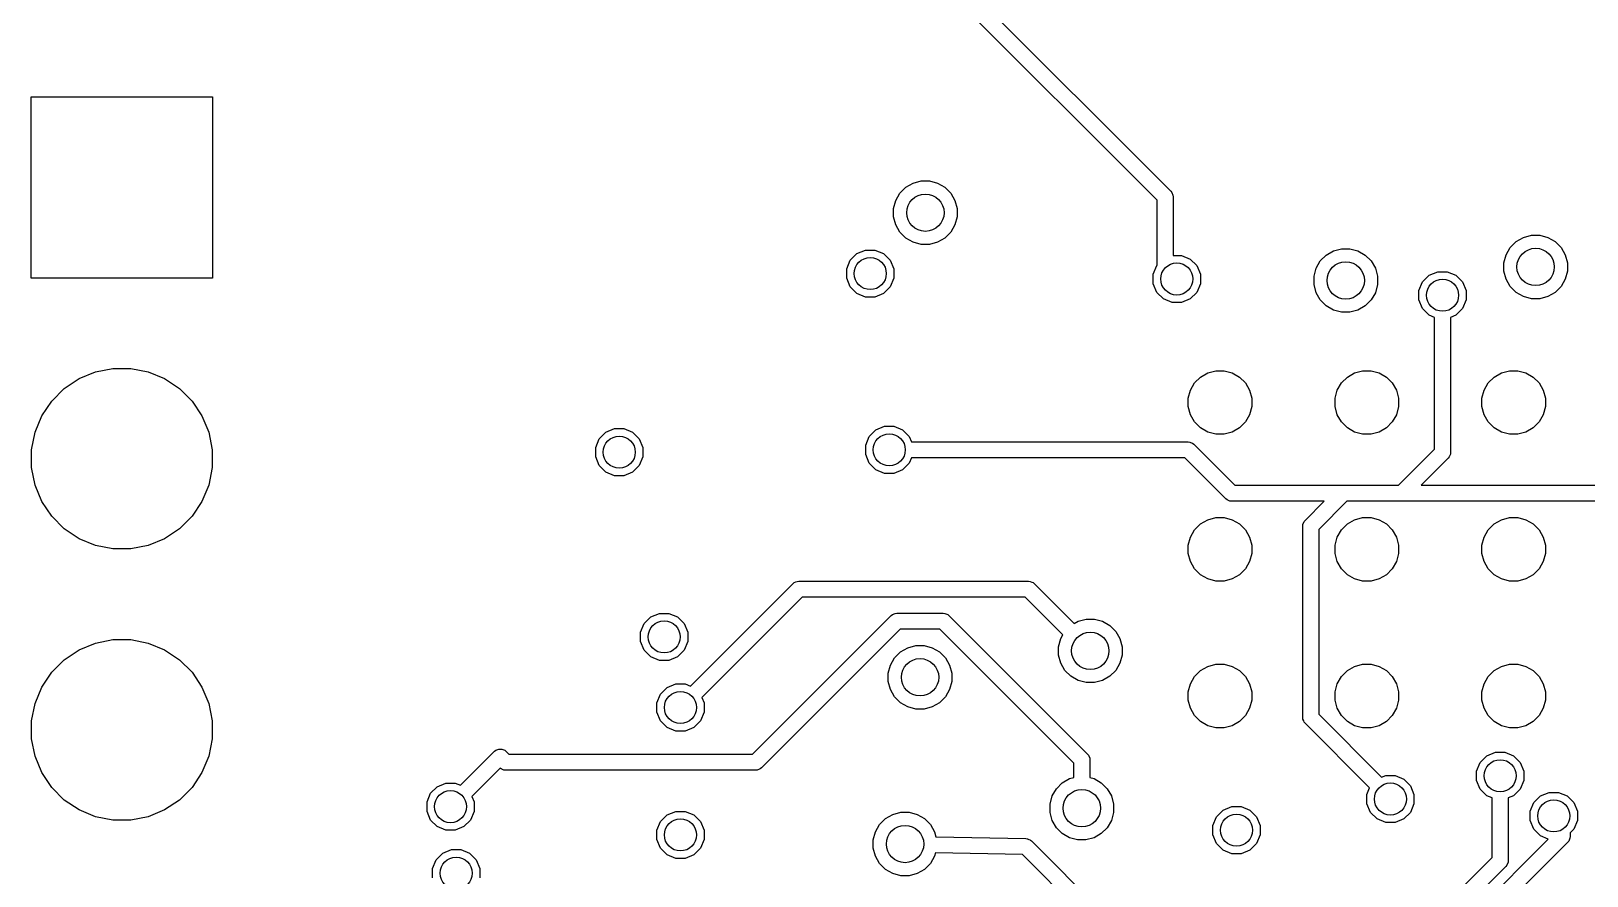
# Model space of a CAD drawing. Header units: inches. Extents: x 5.14 to 6.15, y -4.1 to -1.79.
# Drawn here: x 5.143 to 5.716, y -3.064 to -2.753 of the extents above; entities that cross this region are included whole.
import ezdxf

# ---------------------------------------------------------------- set-up
doc = ezdxf.new("R2010")
doc.units = ezdxf.units.IN
doc.header["$MEASUREMENT"] = 0
doc.layers.add('B.Cu', color=153, linetype='CONTINUOUS', true_color=0x4d7fc4)

msp = doc.modelspace()

# ---------------------------------------------------------------- linework, layer by layer
at = {"layer": 'B.Cu', "linetype": 'CONTINUOUS'}
for p, q in [((5.3071, -2.55592), (5.56279, -2.81161)), ((5.55775, -2.81492), (5.30292, -2.5601)), ((5.14259, -2.84372), (5.14259, -2.77679)), ((5.14259, -2.77679), (5.20952, -2.77679)), ((5.20952, -2.77679), (5.20952, -2.84372)), ((5.46293, -2.81236), (5.46511, -2.81018)), ((5.46511, -2.81018), (5.46779, -2.80864)), ((5.46779, -2.80864), (5.47076, -2.80784)), ((5.47076, -2.80784), (5.47385, -2.80784)), ((5.47385, -2.80784), (5.47682, -2.80864)), ((5.47682, -2.80864), (5.4795, -2.81018)), ((5.4795, -2.81018), (5.48168, -2.81236)), ((5.4606, -2.81801), (5.46139, -2.81503)), ((5.46139, -2.81503), (5.46293, -2.81236)), ((5.48168, -2.81236), (5.48322, -2.81503)), ((5.48322, -2.81503), (5.48402, -2.81801)), ((5.55775, -2.83897), (5.55775, -2.81492)), ((5.56279, -2.81161), (5.56316, -2.81206)), ((5.56316, -2.81206), (5.5636, -2.81312)), ((5.5636, -2.81312), (5.56365, -2.8137)), ((5.56365, -2.8137), (5.56365, -2.83531)), ((5.4606, -2.82109), (5.4606, -2.81801)), ((5.46139, -2.82407), (5.4606, -2.82109)), ((5.48402, -2.82109), (5.48322, -2.82407)), ((5.48402, -2.81801), (5.48402, -2.82109)), ((5.46293, -2.82674), (5.46139, -2.82407)), ((5.46511, -2.82892), (5.46293, -2.82674)), ((5.48168, -2.82674), (5.4795, -2.82892)), ((5.48322, -2.82407), (5.48168, -2.82674)), ((5.69279, -2.82864), (5.69576, -2.82784)), ((5.69576, -2.82784), (5.69885, -2.82784)), ((5.69885, -2.82784), (5.70182, -2.82864)), ((5.44708, -2.83463), (5.45027, -2.83331)), ((5.45027, -2.83331), (5.45373, -2.83331)), ((5.45373, -2.83331), (5.45692, -2.83463)), ((5.46779, -2.83046), (5.46511, -2.82892)), ((5.47076, -2.83126), (5.46779, -2.83046)), ((5.47385, -2.83126), (5.47076, -2.83126)), ((5.47682, -2.83046), (5.47385, -2.83126)), ((5.4795, -2.82892), (5.47682, -2.83046)), ((5.62012, -2.83518), (5.62279, -2.83364)), ((5.62279, -2.83364), (5.62576, -2.83284)), ((5.62576, -2.83284), (5.62885, -2.83284)), ((5.62885, -2.83284), (5.63182, -2.83364)), ((5.63182, -2.83364), (5.6345, -2.83518)), ((5.68639, -2.83503), (5.68793, -2.83236)), ((5.68793, -2.83236), (5.69011, -2.83018)), ((5.69011, -2.83018), (5.69279, -2.82864)), ((5.70182, -2.82864), (5.7045, -2.83018)), ((5.7045, -2.83018), (5.70668, -2.83236)), ((5.70668, -2.83236), (5.70822, -2.83503)), ((5.44331, -2.84027), (5.44463, -2.83708)), ((5.44463, -2.83708), (5.44708, -2.83463)), ((5.45692, -2.83463), (5.45937, -2.83708)), ((5.45937, -2.83708), (5.46069, -2.84027)), ((5.55631, -2.84227), (5.55763, -2.83908)), ((5.55763, -2.83908), (5.55775, -2.83897)), ((5.56365, -2.83531), (5.56673, -2.83531)), ((5.56673, -2.83531), (5.56992, -2.83663)), ((5.56992, -2.83663), (5.57237, -2.83908)), ((5.57237, -2.83908), (5.57369, -2.84227)), ((5.61639, -2.84003), (5.61793, -2.83736)), ((5.61793, -2.83736), (5.62012, -2.83518)), ((5.6345, -2.83518), (5.63668, -2.83736)), ((5.63668, -2.83736), (5.63822, -2.84003)), ((5.6856, -2.83801), (5.68639, -2.83503)), ((5.6856, -2.84109), (5.6856, -2.83801)), ((5.70822, -2.83503), (5.70902, -2.83801)), ((5.70902, -2.83801), (5.70902, -2.84109)), ((5.20952, -2.84372), (5.14259, -2.84372)), ((5.44331, -2.84373), (5.44331, -2.84027)), ((5.44463, -2.84692), (5.44331, -2.84373)), ((5.46069, -2.84373), (5.45937, -2.84692)), ((5.46069, -2.84027), (5.46069, -2.84373)), ((5.55631, -2.84573), (5.55631, -2.84227)), ((5.57369, -2.84227), (5.57369, -2.84573)), ((5.6156, -2.84301), (5.61639, -2.84003)), ((5.6156, -2.84609), (5.6156, -2.84301)), ((5.63822, -2.84003), (5.63902, -2.84301)), ((5.63902, -2.84301), (5.63902, -2.84609)), ((5.65431, -2.84827), (5.65563, -2.84508)), ((5.65563, -2.84508), (5.65808, -2.84263)), ((5.65808, -2.84263), (5.66127, -2.84131)), ((5.66127, -2.84131), (5.66473, -2.84131)), ((5.66473, -2.84131), (5.66792, -2.84263)), ((5.66792, -2.84263), (5.67037, -2.84508)), ((5.67037, -2.84508), (5.67169, -2.84827)), ((5.68639, -2.84407), (5.6856, -2.84109)), ((5.68793, -2.84674), (5.68639, -2.84407)), ((5.70822, -2.84407), (5.70668, -2.84674)), ((5.70902, -2.84109), (5.70822, -2.84407)), ((5.44708, -2.84937), (5.44463, -2.84692)), ((5.45027, -2.85069), (5.44708, -2.84937)), ((5.45373, -2.85069), (5.45027, -2.85069)), ((5.45692, -2.84937), (5.45373, -2.85069)), ((5.45937, -2.84692), (5.45692, -2.84937)), ((5.55763, -2.84892), (5.55631, -2.84573)), ((5.56008, -2.85137), (5.55763, -2.84892)), ((5.57237, -2.84892), (5.56992, -2.85137)), ((5.57369, -2.84573), (5.57237, -2.84892)), ((5.61639, -2.84907), (5.6156, -2.84609)), ((5.61793, -2.85174), (5.61639, -2.84907)), ((5.63822, -2.84907), (5.63668, -2.85174)), ((5.63902, -2.84609), (5.63822, -2.84907)), ((5.65431, -2.85173), (5.65431, -2.84827)), ((5.67169, -2.84827), (5.67169, -2.85173)), ((5.69011, -2.84892), (5.68793, -2.84674)), ((5.69279, -2.85046), (5.69011, -2.84892)), ((5.69576, -2.85126), (5.69279, -2.85046)), ((5.70182, -2.85046), (5.69885, -2.85126)), ((5.7045, -2.84892), (5.70182, -2.85046)), ((5.70668, -2.84674), (5.7045, -2.84892)), ((5.56327, -2.85269), (5.56008, -2.85137)), ((5.56673, -2.85269), (5.56327, -2.85269)), ((5.56992, -2.85137), (5.56673, -2.85269)), ((5.62012, -2.85392), (5.61793, -2.85174)), ((5.62279, -2.85546), (5.62012, -2.85392)), ((5.62576, -2.85626), (5.62279, -2.85546)), ((5.62885, -2.85626), (5.62576, -2.85626)), ((5.63182, -2.85546), (5.62885, -2.85626)), ((5.6345, -2.85392), (5.63182, -2.85546)), ((5.63668, -2.85174), (5.6345, -2.85392)), ((5.65563, -2.85492), (5.65431, -2.85173)), ((5.65808, -2.85737), (5.65563, -2.85492)), ((5.67037, -2.85492), (5.66792, -2.85737)), ((5.67169, -2.85173), (5.67037, -2.85492)), ((5.69885, -2.85126), (5.69576, -2.85126)), ((5.66005, -2.85818), (5.65808, -2.85737)), ((5.66005, -2.90678), (5.66005, -2.85818)), ((5.66792, -2.85737), (5.66595, -2.85818)), ((5.66595, -2.85818), (5.66595, -2.908)), ((5.16028, -2.88075), (5.16634, -2.87824)), ((5.16634, -2.87824), (5.17278, -2.87696)), ((5.17278, -2.87696), (5.17934, -2.87696)), ((5.17934, -2.87696), (5.18577, -2.87824)), ((5.18577, -2.87824), (5.19183, -2.88075)), ((5.57376, -2.88017), (5.57643, -2.87862)), ((5.57643, -2.87862), (5.57941, -2.87783)), ((5.57941, -2.87783), (5.58249, -2.87783)), ((5.58249, -2.87783), (5.58547, -2.87862)), ((5.58547, -2.87862), (5.58814, -2.88017)), ((5.62789, -2.88017), (5.63056, -2.87862)), ((5.63056, -2.87862), (5.63354, -2.87783)), ((5.63354, -2.87783), (5.63663, -2.87783)), ((5.63663, -2.87783), (5.6396, -2.87862)), ((5.6396, -2.87862), (5.64227, -2.88017)), ((5.68203, -2.88017), (5.6847, -2.87862)), ((5.6847, -2.87862), (5.68768, -2.87783)), ((5.68768, -2.87783), (5.69076, -2.87783)), ((5.69076, -2.87783), (5.69374, -2.87862)), ((5.69374, -2.87862), (5.69641, -2.88017)), ((5.15019, -2.88903), (5.15483, -2.88439)), ((5.15483, -2.88439), (5.16028, -2.88075)), ((5.19183, -2.88075), (5.19729, -2.88439)), ((5.19729, -2.88439), (5.20193, -2.88903)), ((5.56924, -2.88799), (5.57004, -2.88502)), ((5.57004, -2.88502), (5.57158, -2.88235)), ((5.57158, -2.88235), (5.57376, -2.88017)), ((5.58814, -2.88017), (5.59032, -2.88235)), ((5.59032, -2.88235), (5.59186, -2.88502)), ((5.59186, -2.88502), (5.59266, -2.88799)), ((5.62337, -2.88799), (5.62417, -2.88502)), ((5.62417, -2.88502), (5.62571, -2.88235)), ((5.62571, -2.88235), (5.62789, -2.88017)), ((5.64227, -2.88017), (5.64445, -2.88235)), ((5.64445, -2.88235), (5.646, -2.88502)), ((5.646, -2.88502), (5.64679, -2.88799)), ((5.67751, -2.88799), (5.67831, -2.88502)), ((5.67831, -2.88502), (5.67985, -2.88235)), ((5.67985, -2.88235), (5.68203, -2.88017)), ((5.69641, -2.88017), (5.69859, -2.88235)), ((5.69859, -2.88235), (5.70013, -2.88502)), ((5.70013, -2.88502), (5.70093, -2.88799)), ((5.14655, -2.89448), (5.15019, -2.88903)), ((5.20193, -2.88903), (5.20557, -2.89448)), ((5.56924, -2.89108), (5.56924, -2.88799)), ((5.59266, -2.88799), (5.59266, -2.89108)), ((5.62337, -2.89108), (5.62337, -2.88799)), ((5.64679, -2.88799), (5.64679, -2.89108)), ((5.67751, -2.89108), (5.67751, -2.88799)), ((5.70093, -2.88799), (5.70093, -2.89108)), ((5.14404, -2.90054), (5.14655, -2.89448)), ((5.20557, -2.89448), (5.20808, -2.90054)), ((5.57004, -2.89406), (5.56924, -2.89108)), ((5.57158, -2.89673), (5.57004, -2.89406)), ((5.57376, -2.89891), (5.57158, -2.89673)), ((5.59032, -2.89673), (5.58814, -2.89891)), ((5.59186, -2.89406), (5.59032, -2.89673)), ((5.59266, -2.89108), (5.59186, -2.89406)), ((5.62417, -2.89406), (5.62337, -2.89108)), ((5.62571, -2.89673), (5.62417, -2.89406)), ((5.62789, -2.89891), (5.62571, -2.89673)), ((5.64445, -2.89673), (5.64227, -2.89891)), ((5.646, -2.89406), (5.64445, -2.89673)), ((5.64679, -2.89108), (5.646, -2.89406)), ((5.67831, -2.89406), (5.67751, -2.89108)), ((5.67985, -2.89673), (5.67831, -2.89406)), ((5.68203, -2.89891), (5.67985, -2.89673)), ((5.69859, -2.89673), (5.69641, -2.89891)), ((5.70013, -2.89406), (5.69859, -2.89673)), ((5.70093, -2.89108), (5.70013, -2.89406)), ((5.14276, -2.90698), (5.14404, -2.90054)), ((5.20808, -2.90054), (5.20936, -2.90698)), ((5.35208, -2.90295), (5.35453, -2.90051)), ((5.35453, -2.90051), (5.35772, -2.89919)), ((5.35772, -2.89919), (5.36118, -2.89919)), ((5.36118, -2.89919), (5.36437, -2.90051)), ((5.36437, -2.90051), (5.36681, -2.90295)), ((5.45031, -2.90529), (5.45163, -2.9021)), ((5.45163, -2.9021), (5.45408, -2.89965)), ((5.45408, -2.89965), (5.45727, -2.89833)), ((5.45727, -2.89833), (5.46073, -2.89833)), ((5.46073, -2.89833), (5.46392, -2.89965)), ((5.46392, -2.89965), (5.46637, -2.9021)), ((5.46637, -2.9021), (5.46718, -2.90407)), ((5.57643, -2.90045), (5.57376, -2.89891)), ((5.57941, -2.90125), (5.57643, -2.90045)), ((5.58249, -2.90125), (5.57941, -2.90125)), ((5.58547, -2.90045), (5.58249, -2.90125)), ((5.58814, -2.89891), (5.58547, -2.90045)), ((5.63056, -2.90045), (5.62789, -2.89891)), ((5.63354, -2.90125), (5.63056, -2.90045)), ((5.63663, -2.90125), (5.63354, -2.90125)), ((5.6396, -2.90045), (5.63663, -2.90125)), ((5.64227, -2.89891), (5.6396, -2.90045)), ((5.6847, -2.90045), (5.68203, -2.89891)), ((5.68768, -2.90125), (5.6847, -2.90045)), ((5.69076, -2.90125), (5.68768, -2.90125)), ((5.69374, -2.90045), (5.69076, -2.90125)), ((5.69641, -2.89891), (5.69374, -2.90045)), ((5.14276, -2.91354), (5.14276, -2.90698)), ((5.20936, -2.90698), (5.20936, -2.91354)), ((5.35076, -2.90615), (5.35208, -2.90295)), ((5.35076, -2.9096), (5.35076, -2.90615)), ((5.36681, -2.90295), (5.36814, -2.90615)), ((5.36814, -2.90615), (5.36814, -2.9096)), ((5.45031, -2.90875), (5.45031, -2.90529)), ((5.46718, -2.90407), (5.5692, -2.90407)), ((5.5692, -2.90407), (5.56978, -2.90412)), ((5.56978, -2.90412), (5.57072, -2.90451)), ((5.57072, -2.90451), (5.57084, -2.90456)), ((5.57084, -2.90456), (5.57129, -2.90493)), ((5.57129, -2.90493), (5.58641, -2.92005)), ((5.64678, -2.92005), (5.66005, -2.90678)), ((5.66595, -2.908), (5.6659, -2.90858)), ((5.14404, -2.91997), (5.14276, -2.91354)), ((5.20936, -2.91354), (5.20808, -2.91997)), ((5.35208, -2.9128), (5.35076, -2.9096)), ((5.35453, -2.91524), (5.35208, -2.9128)), ((5.36681, -2.9128), (5.36437, -2.91524)), ((5.36814, -2.9096), (5.36681, -2.9128)), ((5.45163, -2.91194), (5.45031, -2.90875)), ((5.45408, -2.91439), (5.45163, -2.91194)), ((5.46637, -2.91194), (5.46392, -2.91439)), ((5.46718, -2.90997), (5.46637, -2.91194)), ((5.56798, -2.90997), (5.46718, -2.90997)), ((5.5831, -2.92509), (5.56798, -2.90997)), ((5.66509, -2.91009), (5.65513, -2.92005)), ((5.66546, -2.90964), (5.66509, -2.91009)), ((5.6659, -2.90858), (5.66546, -2.90964)), ((5.35772, -2.91656), (5.35453, -2.91524)), ((5.36118, -2.91656), (5.35772, -2.91656)), ((5.36437, -2.91524), (5.36118, -2.91656)), ((5.45727, -2.91571), (5.45408, -2.91439)), ((5.46073, -2.91571), (5.45727, -2.91571)), ((5.46392, -2.91439), (5.46073, -2.91571)), ((5.14655, -2.92603), (5.14404, -2.91997)), ((5.20808, -2.91997), (5.20557, -2.92603)), ((5.58354, -2.92546), (5.5831, -2.92509)), ((5.58641, -2.92005), (5.62652, -2.92005)), ((5.62652, -2.92005), (5.64678, -2.92005)), ((5.65513, -2.92005), (5.737, -2.92005)), ((5.15019, -2.93149), (5.14655, -2.92603)), ((5.20557, -2.92603), (5.20193, -2.93149)), ((5.58461, -2.9259), (5.58354, -2.92546)), ((5.58518, -2.92595), (5.58461, -2.9259)), ((5.61939, -2.92595), (5.58518, -2.92595)), ((5.61233, -2.93302), (5.61939, -2.92595)), ((5.62775, -2.92595), (5.61737, -2.93633)), ((5.648, -2.92595), (5.62775, -2.92595)), ((5.73344, -2.92595), (5.648, -2.92595)), ((5.15483, -2.93613), (5.15019, -2.93149)), ((5.16028, -2.93977), (5.15483, -2.93613)), ((5.19729, -2.93613), (5.19183, -2.93977)), ((5.20193, -2.93149), (5.19729, -2.93613)), ((5.57004, -2.93915), (5.57158, -2.93648)), ((5.57158, -2.93648), (5.57376, -2.9343)), ((5.57376, -2.9343), (5.57643, -2.93276)), ((5.57643, -2.93276), (5.57941, -2.93196)), ((5.57941, -2.93196), (5.58249, -2.93196)), ((5.58249, -2.93196), (5.58547, -2.93276)), ((5.58547, -2.93276), (5.58814, -2.9343)), ((5.58814, -2.9343), (5.59032, -2.93648)), ((5.59032, -2.93648), (5.59186, -2.93915)), ((5.61146, -2.93511), (5.61152, -2.93453)), ((5.61146, -3.00575), (5.61146, -2.93511)), ((5.61152, -2.93453), (5.61196, -2.93347)), ((5.61196, -2.93347), (5.61233, -2.93302)), ((5.61737, -2.93633), (5.61737, -3.00453)), ((5.62417, -2.93915), (5.62571, -2.93648)), ((5.62571, -2.93648), (5.62789, -2.9343)), ((5.62789, -2.9343), (5.63056, -2.93276)), ((5.63056, -2.93276), (5.63354, -2.93196)), ((5.63354, -2.93196), (5.63663, -2.93196)), ((5.63663, -2.93196), (5.6396, -2.93276)), ((5.6396, -2.93276), (5.64227, -2.9343)), ((5.64227, -2.9343), (5.64445, -2.93648)), ((5.64445, -2.93648), (5.646, -2.93915)), ((5.67831, -2.93915), (5.67985, -2.93648)), ((5.67985, -2.93648), (5.68203, -2.9343)), ((5.68203, -2.9343), (5.6847, -2.93276)), ((5.6847, -2.93276), (5.68768, -2.93196)), ((5.68768, -2.93196), (5.69076, -2.93196)), ((5.69076, -2.93196), (5.69374, -2.93276)), ((5.69374, -2.93276), (5.69641, -2.9343)), ((5.69641, -2.9343), (5.69859, -2.93648)), ((5.69859, -2.93648), (5.70013, -2.93915)), ((5.16634, -2.94228), (5.16028, -2.93977)), ((5.17278, -2.94356), (5.16634, -2.94228)), ((5.18577, -2.94228), (5.17934, -2.94356)), ((5.19183, -2.93977), (5.18577, -2.94228)), ((5.56924, -2.94213), (5.57004, -2.93915)), ((5.56924, -2.94521), (5.56924, -2.94213)), ((5.59186, -2.93915), (5.59266, -2.94213)), ((5.59266, -2.94213), (5.59266, -2.94521)), ((5.62337, -2.94213), (5.62417, -2.93915)), ((5.62337, -2.94521), (5.62337, -2.94213)), ((5.646, -2.93915), (5.64679, -2.94213)), ((5.64679, -2.94213), (5.64679, -2.94521)), ((5.67751, -2.94213), (5.67831, -2.93915)), ((5.67751, -2.94521), (5.67751, -2.94213)), ((5.70013, -2.93915), (5.70093, -2.94213)), ((5.70093, -2.94213), (5.70093, -2.94521)), ((5.17934, -2.94356), (5.17278, -2.94356)), ((5.57004, -2.94819), (5.56924, -2.94521)), ((5.57158, -2.95086), (5.57004, -2.94819)), ((5.59186, -2.94819), (5.59032, -2.95086)), ((5.59266, -2.94521), (5.59186, -2.94819)), ((5.62417, -2.94819), (5.62337, -2.94521)), ((5.62571, -2.95086), (5.62417, -2.94819)), ((5.646, -2.94819), (5.64445, -2.95086)), ((5.64679, -2.94521), (5.646, -2.94819)), ((5.67831, -2.94819), (5.67751, -2.94521)), ((5.67985, -2.95086), (5.67831, -2.94819)), ((5.70013, -2.94819), (5.69859, -2.95086)), ((5.70093, -2.94521), (5.70013, -2.94819)), ((5.57376, -2.95304), (5.57158, -2.95086)), ((5.57643, -2.95458), (5.57376, -2.95304)), ((5.58814, -2.95304), (5.58547, -2.95458)), ((5.59032, -2.95086), (5.58814, -2.95304)), ((5.62789, -2.95304), (5.62571, -2.95086)), ((5.63056, -2.95458), (5.62789, -2.95304)), ((5.64227, -2.95304), (5.6396, -2.95458)), ((5.64445, -2.95086), (5.64227, -2.95304)), ((5.68203, -2.95304), (5.67985, -2.95086)), ((5.6847, -2.95458), (5.68203, -2.95304)), ((5.69641, -2.95304), (5.69374, -2.95458)), ((5.69859, -2.95086), (5.69641, -2.95304)), ((5.3857, -2.99413), (5.42352, -2.9563)), ((5.42352, -2.9563), (5.42397, -2.95593)), ((5.42397, -2.95593), (5.42459, -2.95567)), ((5.42459, -2.95567), (5.42504, -2.95549)), ((5.42504, -2.95549), (5.42561, -2.95544)), ((5.42561, -2.95544), (5.51037, -2.95544)), ((5.51037, -2.95544), (5.51095, -2.95549)), ((5.51095, -2.95549), (5.5116, -2.95576)), ((5.5116, -2.95576), (5.51201, -2.95593)), ((5.51201, -2.95593), (5.51246, -2.9563)), ((5.51246, -2.9563), (5.52719, -2.97103)), ((5.57941, -2.95538), (5.57643, -2.95458)), ((5.58249, -2.95538), (5.57941, -2.95538)), ((5.58547, -2.95458), (5.58249, -2.95538)), ((5.63354, -2.95538), (5.63056, -2.95458)), ((5.63663, -2.95538), (5.63354, -2.95538)), ((5.6396, -2.95458), (5.63663, -2.95538)), ((5.68768, -2.95538), (5.6847, -2.95458)), ((5.69076, -2.95538), (5.68768, -2.95538)), ((5.69374, -2.95458), (5.69076, -2.95538)), ((5.42683, -2.96134), (5.38987, -2.9983)), ((5.50915, -2.96134), (5.42683, -2.96134)), ((5.52301, -2.9752), (5.50915, -2.96134)), ((5.36731, -2.97427), (5.36863, -2.97108)), ((5.36863, -2.97108), (5.37108, -2.96863)), ((5.37108, -2.96863), (5.37427, -2.96731)), ((5.37427, -2.96731), (5.37773, -2.96731)), ((5.37773, -2.96731), (5.38092, -2.96863)), ((5.38092, -2.96863), (5.38337, -2.97108)), ((5.38337, -2.97108), (5.38469, -2.97427)), ((5.40856, -3.01925), (5.45969, -2.96811)), ((5.45969, -2.96811), (5.46014, -2.96774)), ((5.46014, -2.96774), (5.4612, -2.9673)), ((5.4612, -2.9673), (5.46178, -2.96725)), ((5.46178, -2.96725), (5.4789, -2.96725)), ((5.4789, -2.96725), (5.47948, -2.9673)), ((5.47948, -2.9673), (5.48054, -2.96774)), ((5.48054, -2.96774), (5.48099, -2.96811)), ((5.48099, -2.96811), (5.53208, -3.0192)), ((5.52719, -2.97103), (5.52859, -2.97022)), ((5.52859, -2.97022), (5.53157, -2.96942)), ((5.53157, -2.96942), (5.53466, -2.96942)), ((5.53466, -2.96942), (5.53763, -2.97022)), ((5.53763, -2.97022), (5.5403, -2.97176)), ((5.16634, -2.97824), (5.17278, -2.97696)), ((5.17278, -2.97696), (5.17934, -2.97696)), ((5.17934, -2.97696), (5.18577, -2.97824)), ((5.36731, -2.97773), (5.36731, -2.97427)), ((5.38469, -2.97427), (5.38469, -2.97773)), ((5.463, -2.97315), (5.41187, -3.02429)), ((5.47768, -2.97315), (5.463, -2.97315)), ((5.52704, -3.02251), (5.47768, -2.97315)), ((5.5214, -2.97959), (5.5222, -2.97661)), ((5.5222, -2.97661), (5.52301, -2.9752)), ((5.5403, -2.97176), (5.54248, -2.97394)), ((5.54248, -2.97394), (5.54403, -2.97661)), ((5.54403, -2.97661), (5.54482, -2.97959)), ((5.15483, -2.98439), (5.16028, -2.98075)), ((5.16028, -2.98075), (5.16634, -2.97824)), ((5.18577, -2.97824), (5.19183, -2.98075)), ((5.19183, -2.98075), (5.19729, -2.98439)), ((5.36863, -2.98092), (5.36731, -2.97773)), ((5.37108, -2.98337), (5.36863, -2.98092)), ((5.38337, -2.98092), (5.38092, -2.98337)), ((5.38469, -2.97773), (5.38337, -2.98092)), ((5.46097, -2.98368), (5.46315, -2.9815)), ((5.46315, -2.9815), (5.46582, -2.97996)), ((5.46582, -2.97996), (5.4688, -2.97916)), ((5.4688, -2.97916), (5.47188, -2.97916)), ((5.47188, -2.97916), (5.47486, -2.97996)), ((5.47486, -2.97996), (5.47753, -2.9815)), ((5.47753, -2.9815), (5.47971, -2.98368)), ((5.5214, -2.98267), (5.5214, -2.97959)), ((5.5222, -2.98565), (5.5214, -2.98267)), ((5.54482, -2.98267), (5.54403, -2.98565)), ((5.54482, -2.97959), (5.54482, -2.98267)), ((5.15019, -2.98903), (5.15483, -2.98439)), ((5.19729, -2.98439), (5.20193, -2.98903)), ((5.37427, -2.98469), (5.37108, -2.98337)), ((5.37773, -2.98469), (5.37427, -2.98469)), ((5.38092, -2.98337), (5.37773, -2.98469)), ((5.45863, -2.98933), (5.45943, -2.98635)), ((5.45943, -2.98635), (5.46097, -2.98368)), ((5.47971, -2.98368), (5.48125, -2.98635)), ((5.48125, -2.98635), (5.48205, -2.98933)), ((5.52374, -2.98832), (5.5222, -2.98565)), ((5.52592, -2.9905), (5.52374, -2.98832)), ((5.54248, -2.98832), (5.5403, -2.9905)), ((5.54403, -2.98565), (5.54248, -2.98832)), ((5.57158, -2.99061), (5.57376, -2.98843)), ((5.57376, -2.98843), (5.57643, -2.98689)), ((5.57643, -2.98689), (5.57941, -2.98609)), ((5.57941, -2.98609), (5.58249, -2.98609)), ((5.58249, -2.98609), (5.58547, -2.98689)), ((5.58547, -2.98689), (5.58814, -2.98843)), ((5.58814, -2.98843), (5.59032, -2.99061)), ((5.62571, -2.99061), (5.62789, -2.98843)), ((5.62789, -2.98843), (5.63056, -2.98689)), ((5.63056, -2.98689), (5.63354, -2.98609)), ((5.63354, -2.98609), (5.63663, -2.98609)), ((5.63663, -2.98609), (5.6396, -2.98689)), ((5.6396, -2.98689), (5.64227, -2.98843)), ((5.64227, -2.98843), (5.64445, -2.99061)), ((5.67985, -2.99061), (5.68203, -2.98843)), ((5.68203, -2.98843), (5.6847, -2.98689)), ((5.6847, -2.98689), (5.68768, -2.98609)), ((5.68768, -2.98609), (5.69076, -2.98609)), ((5.69076, -2.98609), (5.69374, -2.98689)), ((5.69374, -2.98689), (5.69641, -2.98843)), ((5.69641, -2.98843), (5.69859, -2.99061)), ((5.14655, -2.99448), (5.15019, -2.98903)), ((5.20193, -2.98903), (5.20557, -2.99448)), ((5.37708, -2.99463), (5.38027, -2.99331)), ((5.38027, -2.99331), (5.38373, -2.99331)), ((5.38373, -2.99331), (5.3857, -2.99413)), ((5.45863, -2.99241), (5.45863, -2.98933)), ((5.45943, -2.99539), (5.45863, -2.99241)), ((5.48205, -2.99241), (5.48125, -2.99539)), ((5.48205, -2.98933), (5.48205, -2.99241)), ((5.52859, -2.99204), (5.52592, -2.9905)), ((5.53157, -2.99284), (5.52859, -2.99204)), ((5.53466, -2.99284), (5.53157, -2.99284)), ((5.53763, -2.99204), (5.53466, -2.99284)), ((5.5403, -2.9905), (5.53763, -2.99204)), ((5.56924, -2.99626), (5.57004, -2.99328)), ((5.57004, -2.99328), (5.57158, -2.99061)), ((5.59032, -2.99061), (5.59186, -2.99328)), ((5.59186, -2.99328), (5.59266, -2.99626)), ((5.62337, -2.99626), (5.62417, -2.99328)), ((5.62417, -2.99328), (5.62571, -2.99061)), ((5.64445, -2.99061), (5.646, -2.99328)), ((5.646, -2.99328), (5.64679, -2.99626)), ((5.67751, -2.99626), (5.67831, -2.99328)), ((5.67831, -2.99328), (5.67985, -2.99061)), ((5.69859, -2.99061), (5.70013, -2.99328)), ((5.70013, -2.99328), (5.70093, -2.99626)), ((5.14404, -3.00054), (5.14655, -2.99448)), ((5.20557, -2.99448), (5.20808, -3.00054)), ((5.37331, -3.00027), (5.37463, -2.99708)), ((5.37463, -2.99708), (5.37708, -2.99463)), ((5.38987, -2.9983), (5.39069, -3.00027)), ((5.46097, -2.99806), (5.45943, -2.99539)), ((5.46315, -3.00024), (5.46097, -2.99806)), ((5.47971, -2.99806), (5.47753, -3.00024)), ((5.48125, -2.99539), (5.47971, -2.99806)), ((5.56924, -2.99934), (5.56924, -2.99626)), ((5.57004, -3.00232), (5.56924, -2.99934)), ((5.59266, -2.99934), (5.59186, -3.00232)), ((5.59266, -2.99626), (5.59266, -2.99934)), ((5.62337, -2.99934), (5.62337, -2.99626)), ((5.62417, -3.00232), (5.62337, -2.99934)), ((5.64679, -2.99934), (5.646, -3.00232)), ((5.64679, -2.99626), (5.64679, -2.99934)), ((5.67751, -2.99934), (5.67751, -2.99626)), ((5.67831, -3.00232), (5.67751, -2.99934)), ((5.70093, -2.99934), (5.70013, -3.00232)), ((5.70093, -2.99626), (5.70093, -2.99934)), ((5.14276, -3.00698), (5.14404, -3.00054)), ((5.20808, -3.00054), (5.20936, -3.00698)), ((5.37331, -3.00373), (5.37331, -3.00027)), ((5.37463, -3.00692), (5.37331, -3.00373)), ((5.39069, -3.00373), (5.38937, -3.00692)), ((5.39069, -3.00027), (5.39069, -3.00373)), ((5.46582, -3.00178), (5.46315, -3.00024)), ((5.4688, -3.00258), (5.46582, -3.00178)), ((5.47188, -3.00258), (5.4688, -3.00258)), ((5.47486, -3.00178), (5.47188, -3.00258)), ((5.47753, -3.00024), (5.47486, -3.00178)), ((5.57158, -3.00499), (5.57004, -3.00232)), ((5.57376, -3.00717), (5.57158, -3.00499)), ((5.59032, -3.00499), (5.58814, -3.00717)), ((5.59186, -3.00232), (5.59032, -3.00499)), ((5.61737, -3.00453), (5.64053, -3.0277)), ((5.62571, -3.00499), (5.62417, -3.00232)), ((5.62789, -3.00717), (5.62571, -3.00499)), ((5.64445, -3.00499), (5.64227, -3.00717)), ((5.646, -3.00232), (5.64445, -3.00499)), ((5.67985, -3.00499), (5.67831, -3.00232)), ((5.68203, -3.00717), (5.67985, -3.00499)), ((5.69859, -3.00499), (5.69641, -3.00717)), ((5.70013, -3.00232), (5.69859, -3.00499)), ((5.14276, -3.01354), (5.14276, -3.00698)), ((5.20936, -3.00698), (5.20936, -3.01354)), ((5.37708, -3.00937), (5.37463, -3.00692)), ((5.38027, -3.01069), (5.37708, -3.00937)), ((5.38373, -3.01069), (5.38027, -3.01069)), ((5.38692, -3.00937), (5.38373, -3.01069)), ((5.38937, -3.00692), (5.38692, -3.00937)), ((5.57643, -3.00872), (5.57376, -3.00717)), ((5.57941, -3.00951), (5.57643, -3.00872)), ((5.58249, -3.00951), (5.57941, -3.00951)), ((5.58547, -3.00872), (5.58249, -3.00951)), ((5.58814, -3.00717), (5.58547, -3.00872)), ((5.61152, -3.00633), (5.61146, -3.00575)), ((5.61179, -3.00698), (5.61152, -3.00633)), ((5.61196, -3.00739), (5.61179, -3.00698)), ((5.61233, -3.00784), (5.61196, -3.00739)), ((5.63608, -3.0316), (5.61233, -3.00784)), ((5.63056, -3.00872), (5.62789, -3.00717)), ((5.63354, -3.00951), (5.63056, -3.00872)), ((5.63663, -3.00951), (5.63354, -3.00951)), ((5.6396, -3.00872), (5.63663, -3.00951)), ((5.64227, -3.00717), (5.6396, -3.00872)), ((5.6847, -3.00872), (5.68203, -3.00717)), ((5.68768, -3.00951), (5.6847, -3.00872)), ((5.69076, -3.00951), (5.68768, -3.00951)), ((5.69374, -3.00872), (5.69076, -3.00951)), ((5.69641, -3.00717), (5.69374, -3.00872)), ((5.14404, -3.01997), (5.14276, -3.01354)), ((5.20936, -3.01354), (5.20808, -3.01997)), ((5.14655, -3.02603), (5.14404, -3.01997)), ((5.20808, -3.01997), (5.20557, -3.02603)), ((5.30094, -3.03071), (5.31349, -3.01816)), ((5.31349, -3.01816), (5.31393, -3.0178)), ((5.31393, -3.0178), (5.315, -3.01736)), ((5.315, -3.01736), (5.31615, -3.01736)), ((5.31615, -3.01736), (5.31722, -3.0178)), ((5.31722, -3.0178), (5.31766, -3.01816)), ((5.31766, -3.01816), (5.31874, -3.01925)), ((5.31874, -3.01925), (5.40856, -3.01925)), ((5.52704, -3.02782), (5.52704, -3.02251)), ((5.53208, -3.0192), (5.53245, -3.01965)), ((5.53245, -3.01965), (5.53289, -3.02072)), ((5.53289, -3.02072), (5.53295, -3.02129)), ((5.53295, -3.02129), (5.53295, -3.02782)), ((5.67556, -3.02544), (5.67689, -3.02224)), ((5.67689, -3.02224), (5.67933, -3.0198)), ((5.67933, -3.0198), (5.68252, -3.01848)), ((5.68252, -3.01848), (5.68598, -3.01848)), ((5.68598, -3.01848), (5.68917, -3.0198)), ((5.68917, -3.0198), (5.69162, -3.02224)), ((5.69162, -3.02224), (5.69294, -3.02544)), ((5.15019, -3.03149), (5.14655, -3.02603)), ((5.20557, -3.02603), (5.20193, -3.03149)), ((5.31559, -3.02441), (5.30512, -3.03489)), ((5.31588, -3.02465), (5.31559, -3.02441)), ((5.31663, -3.02496), (5.31588, -3.02465)), ((5.31694, -3.02509), (5.31663, -3.02496)), ((5.31752, -3.02515), (5.31694, -3.02509)), ((5.40978, -3.02515), (5.31752, -3.02515)), ((5.41035, -3.02509), (5.40978, -3.02515)), ((5.41142, -3.02465), (5.41035, -3.02509)), ((5.41187, -3.02429), (5.41142, -3.02465)), ((5.5228, -3.02978), (5.52547, -3.02824)), ((5.52547, -3.02824), (5.52704, -3.02782)), ((5.53295, -3.02782), (5.53451, -3.02824)), ((5.53451, -3.02824), (5.53718, -3.02978)), ((5.64053, -3.0277), (5.64204, -3.02708)), ((5.64204, -3.02708), (5.64549, -3.02708)), ((5.64549, -3.02708), (5.64869, -3.0284)), ((5.64869, -3.0284), (5.65113, -3.03084)), ((5.67556, -3.02889), (5.67556, -3.02544)), ((5.69294, -3.02544), (5.69294, -3.02889)), ((5.15483, -3.03613), (5.15019, -3.03149)), ((5.20193, -3.03149), (5.19729, -3.03613)), ((5.28856, -3.03685), (5.28988, -3.03366)), ((5.28988, -3.03366), (5.29232, -3.03122)), ((5.29232, -3.03122), (5.29552, -3.02989)), ((5.29552, -3.02989), (5.29897, -3.02989)), ((5.29897, -3.02989), (5.30094, -3.03071)), ((5.51908, -3.03463), (5.52062, -3.03196)), ((5.52062, -3.03196), (5.5228, -3.02978)), ((5.53718, -3.02978), (5.53936, -3.03196)), ((5.53936, -3.03196), (5.5409, -3.03463)), ((5.63508, -3.03404), (5.63608, -3.0316)), ((5.63508, -3.03749), (5.63508, -3.03404)), ((5.65113, -3.03084), (5.65245, -3.03404)), ((5.65245, -3.03404), (5.65245, -3.03749)), ((5.67689, -3.03209), (5.67556, -3.02889)), ((5.67933, -3.03453), (5.67689, -3.03209)), ((5.69162, -3.03209), (5.68917, -3.03453)), ((5.69294, -3.02889), (5.69162, -3.03209)), ((5.69908, -3.03463), (5.70227, -3.03331)), ((5.70227, -3.03331), (5.70573, -3.03331)), ((5.70573, -3.03331), (5.70892, -3.03463)), ((5.16028, -3.03977), (5.15483, -3.03613)), ((5.16634, -3.04228), (5.16028, -3.03977)), ((5.19183, -3.03977), (5.18577, -3.04228)), ((5.19729, -3.03613), (5.19183, -3.03977)), ((5.28856, -3.04031), (5.28856, -3.03685)), ((5.30512, -3.03489), (5.30593, -3.03685)), ((5.30593, -3.03685), (5.30593, -3.04031)), ((5.51828, -3.03761), (5.51908, -3.03463)), ((5.51828, -3.04069), (5.51828, -3.03761)), ((5.5409, -3.03463), (5.5417, -3.03761)), ((5.5417, -3.03761), (5.5417, -3.04069)), ((5.57964, -3.04232), (5.58209, -3.03988)), ((5.58209, -3.03988), (5.58528, -3.03856)), ((5.58528, -3.03856), (5.58874, -3.03856)), ((5.58874, -3.03856), (5.59193, -3.03988)), ((5.59193, -3.03988), (5.59437, -3.04232)), ((5.6364, -3.04069), (5.63508, -3.03749)), ((5.65245, -3.03749), (5.65113, -3.04069)), ((5.6813, -3.03535), (5.67933, -3.03453)), ((5.6813, -3.0573), (5.6813, -3.03535)), ((5.68917, -3.03453), (5.6872, -3.03535)), ((5.6872, -3.03535), (5.6872, -3.05852)), ((5.69531, -3.04027), (5.69663, -3.03708)), ((5.69663, -3.03708), (5.69908, -3.03463)), ((5.70892, -3.03463), (5.71137, -3.03708)), ((5.71137, -3.03708), (5.71269, -3.04027)), ((5.17278, -3.04356), (5.16634, -3.04228)), ((5.17934, -3.04356), (5.17278, -3.04356)), ((5.18577, -3.04228), (5.17934, -3.04356)), ((5.28988, -3.0435), (5.28856, -3.04031)), ((5.29232, -3.04595), (5.28988, -3.0435)), ((5.30461, -3.0435), (5.30217, -3.04595)), ((5.30593, -3.04031), (5.30461, -3.0435)), ((5.37331, -3.04727), (5.37463, -3.04408)), ((5.37463, -3.04408), (5.37708, -3.04163)), ((5.37708, -3.04163), (5.38027, -3.04031)), ((5.38027, -3.04031), (5.38373, -3.04031)), ((5.38373, -3.04031), (5.38692, -3.04163)), ((5.38692, -3.04163), (5.38937, -3.04408)), ((5.38937, -3.04408), (5.39069, -3.04727)), ((5.4539, -3.04784), (5.45544, -3.04517)), ((5.45544, -3.04517), (5.45762, -3.04299)), ((5.45762, -3.04299), (5.46029, -3.04145)), ((5.46029, -3.04145), (5.46327, -3.04065)), ((5.46327, -3.04065), (5.46635, -3.04065)), ((5.46635, -3.04065), (5.46933, -3.04145)), ((5.46933, -3.04145), (5.472, -3.04299)), ((5.472, -3.04299), (5.47418, -3.04517)), ((5.47418, -3.04517), (5.47572, -3.04784)), ((5.51908, -3.04367), (5.51828, -3.04069)), ((5.52062, -3.04634), (5.51908, -3.04367)), ((5.5409, -3.04367), (5.53936, -3.04634)), ((5.5417, -3.04069), (5.5409, -3.04367)), ((5.57832, -3.04552), (5.57964, -3.04232)), ((5.57832, -3.04897), (5.57832, -3.04552)), ((5.59437, -3.04232), (5.5957, -3.04552)), ((5.5957, -3.04552), (5.5957, -3.04897)), ((5.63884, -3.04313), (5.6364, -3.04069)), ((5.64204, -3.04445), (5.63884, -3.04313)), ((5.64549, -3.04445), (5.64204, -3.04445)), ((5.64869, -3.04313), (5.64549, -3.04445)), ((5.65113, -3.04069), (5.64869, -3.04313)), ((5.69531, -3.04373), (5.69531, -3.04027)), ((5.69663, -3.04692), (5.69531, -3.04373)), ((5.71269, -3.04373), (5.71137, -3.04692)), ((5.71269, -3.04027), (5.71269, -3.04373)), ((5.29552, -3.04727), (5.29232, -3.04595)), ((5.29897, -3.04727), (5.29552, -3.04727)), ((5.30217, -3.04595), (5.29897, -3.04727)), ((5.37331, -3.05073), (5.37331, -3.04727)), ((5.37463, -3.05392), (5.37331, -3.05073)), ((5.39069, -3.05073), (5.38937, -3.05392)), ((5.39069, -3.04727), (5.39069, -3.05073)), ((5.4531, -3.05082), (5.4539, -3.04784)), ((5.4531, -3.0539), (5.4531, -3.05082)), ((5.47572, -3.04784), (5.47621, -3.04966)), ((5.47621, -3.04966), (5.50939, -3.05037)), ((5.50939, -3.05037), (5.50985, -3.05043)), ((5.50985, -3.05043), (5.5099, -3.05043)), ((5.5099, -3.05043), (5.50992, -3.05044)), ((5.50992, -3.05044), (5.50996, -3.05044)), ((5.50996, -3.05044), (5.51046, -3.05066)), ((5.51046, -3.05066), (5.51097, -3.05087)), ((5.51097, -3.05087), (5.511, -3.0509)), ((5.511, -3.0509), (5.51102, -3.05091)), ((5.51102, -3.05091), (5.51105, -3.05094)), ((5.51105, -3.05094), (5.51141, -3.05124)), ((5.51141, -3.05124), (5.58138, -3.12121)), ((5.5228, -3.04852), (5.52062, -3.04634)), ((5.52547, -3.05006), (5.5228, -3.04852)), ((5.52845, -3.05086), (5.52547, -3.05006)), ((5.53153, -3.05086), (5.52845, -3.05086)), ((5.53451, -3.05006), (5.53153, -3.05086)), ((5.53718, -3.04852), (5.53451, -3.05006)), ((5.53936, -3.04634), (5.53718, -3.04852)), ((5.57964, -3.05217), (5.57832, -3.04897)), ((5.5957, -3.04897), (5.59437, -3.05217)), ((5.63409, -3.11842), (5.70196, -3.05056)), ((5.69908, -3.04937), (5.69663, -3.04692)), ((5.70196, -3.05056), (5.69908, -3.04937)), ((5.70954, -3.05125), (5.70917, -3.05169)), ((5.70998, -3.05018), (5.70954, -3.05125)), ((5.71004, -3.04961), (5.70998, -3.05018)), ((5.71137, -3.04692), (5.71004, -3.04825)), ((5.71004, -3.04825), (5.71004, -3.04961)), ((5.29192, -3.05818), (5.29437, -3.05574)), ((5.29437, -3.05574), (5.29756, -3.05442)), ((5.29756, -3.05442), (5.30102, -3.05442)), ((5.30102, -3.05442), (5.30421, -3.05574)), ((5.30421, -3.05574), (5.30665, -3.05818)), ((5.37708, -3.05637), (5.37463, -3.05392)), ((5.38027, -3.05769), (5.37708, -3.05637)), ((5.38692, -3.05637), (5.38373, -3.05769)), ((5.38937, -3.05392), (5.38692, -3.05637)), ((5.4539, -3.05688), (5.4531, -3.0539)), ((5.45544, -3.05955), (5.4539, -3.05688)), ((5.47572, -3.05688), (5.47418, -3.05955)), ((5.47608, -3.05556), (5.47572, -3.05688)), ((5.50808, -3.05625), (5.47608, -3.05556)), ((5.57634, -3.12452), (5.50808, -3.05625)), ((5.58209, -3.05461), (5.57964, -3.05217)), ((5.58528, -3.05593), (5.58209, -3.05461)), ((5.58874, -3.05593), (5.58528, -3.05593)), ((5.59193, -3.05461), (5.58874, -3.05593)), ((5.59437, -3.05217), (5.59193, -3.05461)), ((5.60155, -3.13705), (5.6813, -3.0573)), ((5.70917, -3.05169), (5.63913, -3.12174)), ((5.2906, -3.06138), (5.29192, -3.05818)), ((5.2906, -3.06483), (5.2906, -3.06138)), ((5.30665, -3.05818), (5.30798, -3.06138)), ((5.30798, -3.06138), (5.30798, -3.06483)), ((5.38373, -3.05769), (5.38027, -3.05769)), ((5.45762, -3.06173), (5.45544, -3.05955)), ((5.46029, -3.06327), (5.45762, -3.06173)), ((5.472, -3.06173), (5.46933, -3.06327)), ((5.47418, -3.05955), (5.472, -3.06173)), ((5.68634, -3.06061), (5.60486, -3.14209)), ((5.68671, -3.06016), (5.68634, -3.06061)), ((5.68715, -3.0591), (5.68671, -3.06016)), ((5.6872, -3.05852), (5.68715, -3.0591)), ((5.46327, -3.06407), (5.46029, -3.06327)), ((5.46635, -3.06407), (5.46327, -3.06407)), ((5.46933, -3.06327), (5.46635, -3.06407))]:
    msp.add_line(p, q, dxfattribs=at)
at = {"layer": 'B.Cu'}
for centre, radius in [((5.47231, -2.81955), 0.00689), ((5.69731, -2.83955), 0.00689), ((5.452, -2.842), 0.00591), ((5.565, -2.844), 0.00591), ((5.62731, -2.84455), 0.00689), ((5.663, -2.85), 0.00591), ((5.35945, -2.90787), 0.00591), ((5.459, -2.90702), 0.00591), ((5.376, -2.976), 0.00591), ((5.53311, -2.98113), 0.00689), ((5.47034, -2.99087), 0.00689), ((5.382, -3.002), 0.00591), ((5.68425, -3.02717), 0.00591), ((5.29724, -3.03858), 0.00591), ((5.52999, -3.03915), 0.00689), ((5.64376, -3.03576), 0.00591), ((5.704, -3.042), 0.00591), ((5.382, -3.049), 0.00591), ((5.46481, -3.05236), 0.00689), ((5.58701, -3.04724), 0.00591), ((5.29929, -3.0631), 0.00591)]:
    msp.add_circle(centre, radius, dxfattribs=at)

doc.saveas('drawing.dxf')
